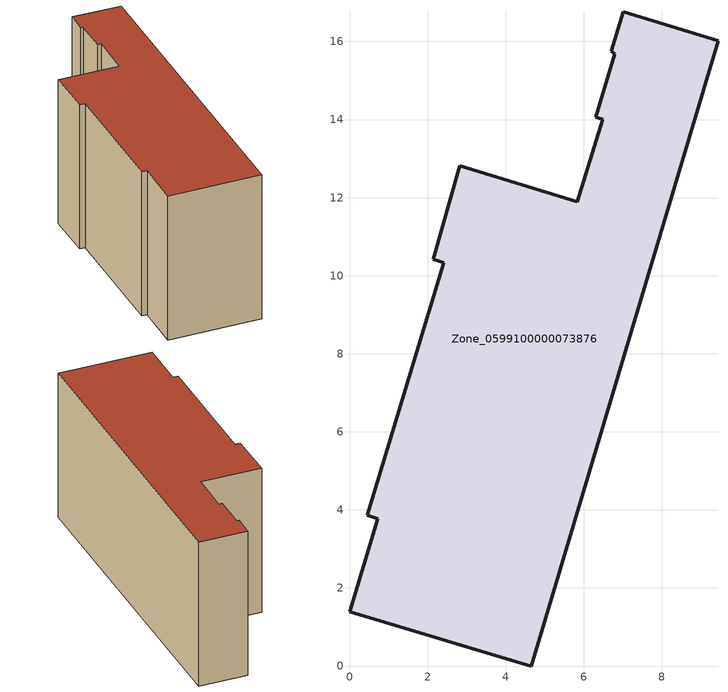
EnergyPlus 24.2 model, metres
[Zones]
Zone_0599100000073876
 floor ground (C_G): 0.46,3.87 2.41,10.34 2.14,10.42 2.82,12.82 5.84,11.9 6.49,14.01 6.31,14.06 6.79,15.69 6.71,15.76 7.01,16.76 9.44,16.02 4.65,0 0,1.39 0.72,3.78 z0
 wall outside (C_F): 6.49,14.01 5.84,11.9 2.82,12.82 2.14,10.42 2.41,10.34 0.46,3.87 0.72,3.78 0,1.39 4.65,0 9.44,16.02 7.01,16.76 6.71,15.76 6.79,15.69 6.31,14.06 6.49,14.01 z0:7.99
 roof outside (C_R): 9.44,16.02 7.01,16.76 6.71,15.76 6.79,15.69 6.31,14.06 6.49,14.01 5.84,11.9 2.82,12.82 2.14,10.42 2.41,10.34 0.46,3.87 0.72,3.78 0,1.39 4.65,0 z7.99
[BUILDING]
Pand.0599100000073876: North Axis=0; Terrain=City; Loads Convergence Tolerance Value=0.04; Temperature Convergence Tolerance Value=0.4; Solar Distribution=FullExterior; Maximum Number of Warmup Days=25; Minimum Number of Warmup Days=1
[Site:Location]
Rotterdam.The.Hague.AP_ZH_NLD Design_Conditions: Latitude=51.96; Longitude=4.45; Time Zone=1; Elevation=-4.5
[SITE:GROUNDTEMPERATURE:BUILDINGSURFACE]
18, 18, 18, 18, 18, 18, 18, 18, 18, 18, 18, 18
[MATERIAL] Thermal Absorptance=0.9; Solar Absorptance=0.7; Visible Absorptance=0.7
Name | Roughness | Thickness | Conductivity | Density | Specific Heat
G.TI.1975-1991 | MediumSmooth | 0.15 | 0.288461 | 540 | 1210
F.TI.1975-1991 | Rough | 0.3 | 0.230769 | 1920 | 840
R.TI.1975-1991 | MediumRough | 0.2 | 0.153846 | 1500 | 1000
[CONSTRUCTION]
C_G: G.TI.1975-1991
C_F: F.TI.1975-1991
C_R: R.TI.1975-1991
[ZONE]
Zone_0599100000073876: Type=1; Multiplier=1; Ceiling Height=Autocalculate; Volume=Autocalculate; Floor Area=autocalculate; Part of Total Floor Area=Yes
[ZONEINFILTRATION:DESIGNFLOWRATE]
Infil_Zone_0599100000073876: Zone or ZoneList or Space or SpaceList=Zone_0599100000073876; Schedule=AlwaysOn; Design Flow Rate Calculation Method=Flow/Area; Flow Rate per Floor Area=0.003; Constant Term Coefficient=1; Temperature Term Coefficient=0; Velocity Term Coefficient=0; Velocity Squared Term Coefficient=0
[HVACTEMPLATE:ZONE:IDEALLOADSAIRSYSTEM]
Zone_0599100000073876: Maximum Heating Supply Air Temperature=50; Minimum Cooling Supply Air Temperature=13; Maximum Heating Supply Air Humidity Ratio=0.0156; Minimum Cooling Supply Air Humidity Ratio=0.0077; Heating Limit=NoLimit; Cooling Limit=NoLimit; Dehumidification Control Type=ConstantSensibleHeatRatio; Cooling Sensible Heat Ratio=0.7; Dehumidification Setpoint=60; Humidification Control Type=None; Humidification Setpoint=30; Outdoor Air Method=None; Outdoor Air Flow Rate per Person=0.00944; Outdoor Air Flow Rate per Zone Floor Area=0; Outdoor Air Flow Rate per Zone=0; Demand Controlled Ventilation Type=None; Outdoor Air Economizer Type=NoEconomizer; Heat Recovery Type=None; Sensible Heat Recovery Effectiveness=0.7; Latent Heat Recovery Effectiveness=0.65
[ZONECONTROL:THERMOSTAT]
ThermostatControl_Zone_0599100000073876: Zone or ZoneList=Zone_0599100000073876; Control Type Schedule=DualSetpointControlType; Control 1=Thermostat_Zone_0599100000073876; Temperature Difference Between Cutout And Setpoint=0
[THERMOSTATSETPOINT:DUALSETPOINT]
Thermostat_Zone_0599100000073876: Heating Setpoint Temperature Schedule=HeatingSetpoint_Zone_0599100000073876; Cooling Setpoint Temperature Schedule=CoolingSetpoint_Zone_0599100000073876
[SCHEDULE:COMPACT]
HeatingSetpoint_Zone_0599100000073876: Through: 12/31, For: AllDays, Until: 24:00, 21
CoolingSetpoint_Zone_0599100000073876: Through: 12/31, For: AllDays, Until: 24:00, 24
DualSetpointControlType: Through: 12/31, For: AllDays, Until: 24:00, 4
AlwaysOn: Through: 12/31, For: AllDays, Until: 24:00, 1
